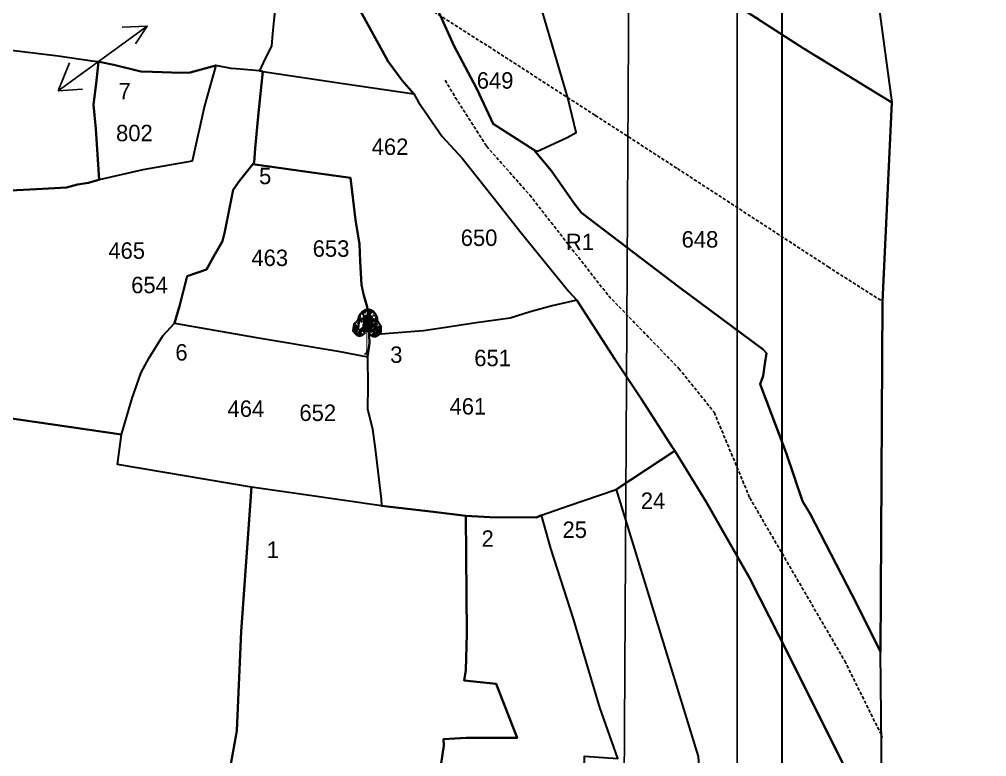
# Model space of a CAD drawing. Header units: millimetres. Extents: x -1419336 to 38707697, y -75591640 to 81.
# Drawn here: x 621.3 to 768.4, y -771.8 to -659.7 of the extents above; entities that cross this region are included whole.
import ezdxf

# ---------------------------------------------------------------- set-up
doc = ezdxf.new("R2010")
doc.units = ezdxf.units.MM
doc.linetypes.add('ACAD_ISO02W100', pattern=[15, 12, -3])
doc.linetypes.add('DASHED', pattern=[0.75, 0.5, -0.25])
for name, color, linetype in [('Legend', 250, 'Continuous'), ('Line_Marking_Adusting_Sheet', 1, 'Continuous'), ('Line_Road', 250, 'ACAD_ISO02W100'), ('Poly_Off', 7, 'Continuous'), ('Sym_Hatch', 1, 'Continuous'), ('Sym_Tree', 92, 'Continuous'), ('Text_Survey_No_Old', 5, 'Continuous')]:
    doc.layers.add(name, color=color, linetype=linetype)
for name, color, linetype, lineweight in [('Line_Vahivat', 250, 'ACAD_ISO02W100', 25), ('Poly_Survey_Bndry', 250, 'Continuous', 30), ('Poly_Village_Bndry', 250, 'Continuous', 30), ('Text_Survey_No', 250, 'Continuous', 0)]:
    doc.layers.add(name, color=color, linetype=linetype, lineweight=lineweight)
doc.layers.add('Text_Chalta_No', color=5, linetype='Continuous', lineweight=0, true_color=0x0000ff)
doc.styles.get("Standard").update_dxf_attribs({"font": 'SakalBharati.ttf'})

msp = doc.modelspace()

# ---------------------------------------------------------------- hatches: boundary and pattern name
at = {"layer": 'Sym_Hatch', "transparency": 33554687}
h = msp.add_hatch(dxfattribs=at)
h.set_pattern_fill('ANSI31', color=0, scale=0.25, style=0)
h.set_pattern_definition([(45, (-54.6, -1219.1), (-54.74, -1218.9), [])])
h.paths.add_polyline_path([(681.25, -671.08), (679.48, -669.04), (677.36, -666.13), (672.54, -657.4), (667.84, -648.83), (667.35, -647.88), (665.97, -647.02), (660.27, -648.17), (660.18, -655.02), (660.32, -656.35), (659.78, -661.89), (659.65, -663.81), (658.62, -665.79), (657.8, -667.58), (670.52, -669.5)])

# ---------------------------------------------------------------- linework, layer by layer
at = {"layer": 'Legend'}
msp.add_lwpolyline([(730.44, -509.04), (1795, -509.04), (1795, -1227.38), (730.44, -1227.38)], close=True, dxfattribs=at)
at = {"layer": 'Legend', "lineweight": 30}
msp.add_lwpolyline([(1673, -1220.54), (737.28, -1220.54), (737.28, -515.88), (1673, -515.88), (1788.16, -515.88), (1788.16, -559.54), (1788.16, -595.1), (1788.16, -612.68), (1788.16, -620.13), (1788.16, -632.33), (1788.16, -1082.31), (1788.16, -1143.69), (1788.16, -1184.92), (1788.16, -1220.54)], close=True, dxfattribs=at)
at = {"layer": 'Legend'}
for points in [[(627.21, -670.6), (640.74, -660.78), (636.92, -660.96)], [(640.74, -660.78), (638.97, -663.45)], [(627.21, -670.6), (628.91, -666.37)], [(627.21, -670.6), (630.9, -670.38)]]:
    msp.add_lwpolyline(points, dxfattribs=at)
at = {"layer": 'Line_Marking_Adusting_Sheet'}
msp.add_lwpolyline([(714.2, -609.63), (713.13, -793.67), (712.55, -914.87), (711.55, -1130.98)], dxfattribs=at)
at = {"layer": 'Line_Road', "linetype": 'DASHED'}
msp.add_lwpolyline([(686.03, -669), (687.58, -671.6), (692.34, -679.04), (698.89, -686.44), (710.9, -701.78), (721.58, -712.8), (726.94, -719.45), (732.35, -732.45), (746.79, -757.22), (752.55, -768.84)], dxfattribs=at)
at = {"layer": 'Line_Vahivat', "linetype": 'DASHED'}
msp.add_lwpolyline([(598.58, -608.82), (619.1, -620.46), (648.23, -636.3), (656.39, -641.02), (672.32, -651), (692.66, -663.88), (708.86, -674.34), (721.35, -682.42), (744.25, -697.33), (752.56, -702.63)], dxfattribs=at)
at = {"layer": 'Poly_Off'}
msp.add_lwpolyline([(753.95, -672.38), (747.1, -621.79), (711.52, -619.18)], dxfattribs=at)
at = {"layer": 'Poly_Survey_Bndry'}
for points in [[(685.31, -659.22), (687.33, -663.71), (690.84, -670.28), (693.35, -675.64), (699.52, -679.58), (700.09, -679.8), (704.58, -677.71), (705.97, -676.95), (704.68, -671.65), (700, -655.84), (696.81, -646.33), (691.81, -640.06), (690.53, -631.27), (683.35, -626.44), (671.73, -620), (656.27, -610.76), (649.53, -602.06), (654.58, -610.67), (660.67, -619.73), (664.29, -626.15), (671.48, -638.58), (678.38, -647.21), (680.6, -650)], [(711.52, -619.18), (747.1, -621.79), (753.95, -672.38), (740.61, -664.21), (715.18, -647.84), (710.49, -644.69), (710.34, -641.69), (710.41, -627.56), (710.39, -625.65), (710.97, -622.35)], [(633.33, -666.21), (633.67, -666.25), (635.66, -666.67), (639.74, -667.68), (641.53, -667.7), (645.88, -667.86), (647.27, -667.83), (651.14, -666.78), (649.45, -672.91), (647.56, -681.29), (640.08, -682.59), (633.41, -684.14), (632.9, -676.38), (632.57, -672.73), (633, -669.06)], [(706.06, -702.39), (702.33, -703.26), (698.95, -704.17), (695.92, -705.15), (690.77, -705.86), (686.79, -706.48), (682.75, -707.09), (677.53, -707.48), (674.48, -707.74), (674.43, -705.87), (674.19, -703.42), (673.68, -701.68), (673.3, -700.09), (673.12, -696.52), (672.99, -693.92), (672.38, -690.19), (671.65, -683.84), (665.07, -682.93), (656.77, -681.74), (656.97, -681.48), (657.12, -679.38), (657.65, -673.96), (658.31, -667.66), (670.52, -669.5), (681.25, -671.08), (681.99, -672.34), (685.6, -677.53), (688.64, -680.83), (693.26, -686.71), (697.61, -692.17), (704.84, -701.11)], [(674.48, -707.74), (674.43, -705.87), (674.19, -703.42), (673.68, -701.68), (673.3, -700.09), (673.12, -696.52), (672.99, -693.92), (672.38, -690.19), (671.65, -683.84), (665.07, -682.93), (656.77, -681.74), (654.78, -684.26), (653.78, -685.65), (652.55, -691.99), (652.16, -693.47), (650.81, -695.82), (649.74, -697.74), (646.82, -698.79), (645.63, -703.32), (644.87, -705.93), (657.06, -708.01), (669.77, -710.15), (674.25, -711.01), (674.51, -708.93)], [(674.48, -707.74), (674.51, -708.93), (674.25, -711.01), (674.3, -715.49), (674.21, -718.9), (674.98, -721.99), (675.38, -724.99), (676.29, -732.65), (676.37, -733.64), (684.25, -734.57), (689.18, -735.19), (692.85, -735.4), (699.93, -735.42), (700.69, -735.08), (704.72, -733.68), (712.03, -731.16), (720.94, -725.31), (720.48, -724.64), (715.89, -717.47), (711.84, -711.36), (706.06, -702.39), (702.33, -703.26), (698.95, -704.17), (695.92, -705.15), (690.77, -705.86), (686.79, -706.48), (682.75, -707.09), (677.53, -707.48)], [(644.87, -705.93), (657.06, -708.01), (669.77, -710.15), (674.25, -711.01), (674.3, -715.49), (674.21, -718.9), (674.98, -721.99), (675.38, -724.99), (676.29, -732.65), (676.37, -733.64), (664.39, -731.94), (656.58, -730.83), (636.19, -727.38), (636.81, -722.82), (638.45, -717.31), (639.79, -713.4), (641.02, -711.18), (643.08, -707.83)], [(720.94, -725.31), (712.03, -731.16), (724.53, -771.76), (726.11, -796.04), (739.63, -795.01), (742.99, -822.78), (744, -830.86), (745.1, -841.25), (748.1, -864.03), (750.74, -884.74), (752.53, -784.86), (741.23, -762.2), (736.82, -753.46), (732.31, -744.6), (725.73, -733.06)]]:
    msp.add_lwpolyline(points, close=True, dxfattribs=at)
for points in [[(699.52, -679.58), (700.09, -679.8), (704.58, -677.71), (705.97, -676.95), (704.68, -671.65), (700, -655.84), (696.81, -646.33), (691.81, -640.06), (690.53, -631.27)], [(681.25, -671.08), (679.48, -669.04), (677.36, -666.13), (672.54, -657.4), (667.84, -648.83), (666.81, -646.85), (660.27, -648.17)], [(660.27, -648.17), (660.18, -655.02), (660.32, -656.35), (659.78, -661.89), (659.65, -663.81), (658.62, -665.79), (657.8, -667.58)], [(715.18, -647.84), (740.61, -664.21), (753.95, -672.38), (752.56, -702.63), (752.21, -755.84), (748.66, -748.71), (741.53, -734.88), (740.35, -732.94), (737.88, -725.61), (735.67, -719.74), (733.93, -715.19), (734.38, -713.9), (734.64, -712.08), (734.92, -710.45), (734.4, -709.93), (721.63, -700.42), (706.76, -689.13), (705.71, -687.76), (702.14, -682.73), (699.52, -679.58), (700.09, -679.8), (704.58, -677.71), (705.97, -676.95), (704.68, -671.65), (700, -655.84)], [(660.32, -656.35), (659.78, -661.89), (659.65, -663.81), (658.62, -665.79), (657.8, -667.58), (654.25, -667.27), (653.51, -667.23), (651.14, -666.78), (647.27, -667.83), (645.88, -667.86), (641.53, -667.7), (639.74, -667.68), (635.66, -666.67), (633.67, -666.25), (633.33, -666.21), (632.34, -666.09), (627.18, -665.34), (620.09, -664.46)], [(672.54, -657.4), (677.36, -666.13), (679.48, -669.04), (681.25, -671.08), (681.99, -672.34), (685.6, -677.53), (688.64, -680.83), (693.26, -686.71), (697.61, -692.17), (704.84, -701.11), (706.06, -702.39), (711.84, -711.36), (715.89, -717.47), (720.48, -724.64), (720.94, -725.31), (725.73, -733.06), (732.31, -744.6), (736.82, -753.46), (741.23, -762.2), (752.53, -784.86), (752.21, -755.84), (748.66, -748.71), (741.53, -734.88), (740.35, -732.94), (737.88, -725.61), (735.67, -719.74), (733.93, -715.19), (734.38, -713.9), (734.64, -712.08), (734.92, -710.45), (734.4, -709.93), (721.63, -700.42), (706.76, -689.13), (705.71, -687.76), (702.14, -682.73), (699.52, -679.58), (693.35, -675.64), (690.84, -670.28), (687.33, -663.71), (685.31, -659.22)], [(685.31, -659.22), (687.33, -663.71), (690.84, -670.28), (693.35, -675.64), (699.52, -679.58)], [(633.33, -666.21), (632.34, -666.09), (627.18, -665.34), (620.09, -664.46), (610.04, -663.34), (598.03, -661.81), (594.58, -661.22), (594.47, -664.48), (582.53, -663.25), (571.88, -662.24)], [(619.89, -685.74), (623.91, -685.55), (628.48, -685.29), (630.12, -684.83), (631.79, -684.6), (633.17, -684.19), (633.41, -684.14), (632.9, -676.38), (632.57, -672.73), (633, -669.06), (633.33, -666.21), (632.34, -666.09), (627.18, -665.34), (620.09, -664.46)], [(633.33, -666.21), (633, -669.06), (632.57, -672.73), (632.9, -676.38), (633.41, -684.14)], [(651.14, -666.78), (647.27, -667.83), (645.88, -667.86), (641.53, -667.7), (639.74, -667.68), (635.66, -666.67), (633.67, -666.25), (633.33, -666.21)], [(615.87, -719.76), (636.81, -722.82), (638.45, -717.31), (639.79, -713.4), (641.02, -711.18), (643.08, -707.83), (644.87, -705.93), (645.63, -703.32), (646.82, -698.79), (649.74, -697.74), (650.81, -695.82), (652.16, -693.47), (652.55, -691.99), (653.78, -685.65), (654.78, -684.26), (656.77, -681.74), (656.97, -681.48), (657.12, -679.38), (657.65, -673.96), (658.31, -667.66), (657.8, -667.58), (654.25, -667.27), (653.51, -667.23), (651.14, -666.78), (649.45, -672.91), (647.56, -681.29), (640.08, -682.59), (633.41, -684.14), (633.17, -684.19), (631.79, -684.6), (630.12, -684.83), (628.48, -685.29), (623.91, -685.55), (619.89, -685.74)], [(651.14, -666.78), (649.45, -672.91), (647.56, -681.29), (640.08, -682.59), (633.41, -684.14)], [(657.8, -667.58), (654.25, -667.27), (653.51, -667.23), (651.14, -666.78)], [(658.31, -667.66), (657.65, -673.96), (657.12, -679.38), (656.97, -681.48), (656.77, -681.74)], [(657.8, -667.58), (658.31, -667.66)], [(658.31, -667.66), (670.52, -669.5)], [(670.52, -669.5), (681.25, -671.08)], [(681.25, -671.08), (681.99, -672.34), (685.6, -677.53), (688.64, -680.83), (693.26, -686.71), (697.61, -692.17), (704.84, -701.11), (706.06, -702.39)], [(699.52, -679.58), (702.14, -682.73), (705.71, -687.76), (706.76, -689.13), (721.63, -700.42), (734.4, -709.93), (734.92, -710.45), (734.64, -712.08), (734.38, -713.9), (733.93, -715.19), (735.67, -719.74), (737.88, -725.61), (740.35, -732.94), (741.53, -734.88), (748.66, -748.71), (752.21, -755.84)], [(656.77, -681.74), (654.78, -684.26), (653.78, -685.65), (652.55, -691.99), (652.16, -693.47), (650.81, -695.82), (649.74, -697.74), (646.82, -698.79), (645.63, -703.32), (644.87, -705.93)], [(656.77, -681.74), (665.07, -682.93), (671.65, -683.84), (672.38, -690.19), (672.99, -693.92), (673.12, -696.52), (673.3, -700.09), (673.68, -701.68), (674.19, -703.42), (674.43, -705.87), (674.48, -707.74)], [(633.41, -684.14), (633.17, -684.19), (631.79, -684.6), (630.12, -684.83), (628.48, -685.29), (623.91, -685.55), (619.89, -685.74), (617.59, -685.64), (617.59, -694.58), (617.47, -698.35), (616.67, -703.39), (616.06, -709.08)], [(706.06, -702.39), (702.33, -703.26), (698.95, -704.17), (695.92, -705.15), (690.77, -705.86), (686.79, -706.48), (682.75, -707.09), (677.53, -707.48), (674.48, -707.74)], [(706.06, -702.39), (711.84, -711.36), (715.89, -717.47), (720.48, -724.64), (720.94, -725.31)], [(636.81, -722.82), (638.45, -717.31), (639.79, -713.4), (641.02, -711.18), (643.08, -707.83), (644.87, -705.93)], [(644.87, -705.93), (657.06, -708.01), (669.77, -710.15), (674.25, -711.01)], [(674.48, -707.74), (674.51, -708.93), (674.25, -711.01)], [(674.25, -711.01), (674.3, -715.49), (674.21, -718.9), (674.98, -721.99), (675.38, -724.99), (676.29, -732.65), (676.37, -733.64)], [(636.81, -722.82), (615.87, -719.76), (614.62, -719.58)], [(653.13, -774.59), (654.34, -767.85), (654.99, -752.77), (656.58, -730.83), (636.19, -727.38), (636.81, -722.82), (615.87, -719.76)], [(656.58, -730.83), (636.19, -727.38), (636.81, -722.82)], [(712.03, -731.16), (720.94, -725.31)], [(720.94, -725.31), (725.73, -733.06), (732.31, -744.6), (736.82, -753.46), (741.23, -762.2), (752.53, -784.86)], [(653.13, -774.59), (654.34, -767.85), (654.99, -752.77), (656.58, -730.83)], [(685.44, -772.8), (685.84, -770.06), (685.8, -769.11), (689.24, -768.91), (696.96, -768.9), (693.81, -760.72), (688.91, -760.22), (689.16, -758.61), (689.32, -753.13), (689.18, -735.19), (684.25, -734.57), (676.37, -733.64), (664.39, -731.94), (656.58, -730.83), (654.99, -752.77), (654.34, -767.85), (653.13, -774.59)], [(676.37, -733.64), (664.39, -731.94), (656.58, -730.83)], [(700.69, -735.08), (704.72, -733.68), (712.03, -731.16)], [(712.03, -731.16), (724.53, -771.76), (726.11, -796.04)], [(676.37, -733.64), (684.25, -734.57), (689.18, -735.19)], [(689.18, -735.19), (689.32, -753.13), (689.16, -758.61), (688.91, -760.22), (693.81, -760.72), (696.96, -768.9), (689.24, -768.91), (685.8, -769.11), (685.84, -770.06), (685.44, -772.8), (685.33, -775.22), (684.96, -779.7), (684.54, -783.86), (684.2, -790), (684.06, -792.52), (683.74, -793.68), (683.63, -795.89), (706.35, -796.35)], [(700.69, -735.08), (699.93, -735.42), (692.85, -735.4), (689.18, -735.19)], [(706.35, -796.35), (706.98, -781.35), (707.2, -771.68), (712.29, -772.07), (709.56, -764.3), (707.71, -758.17), (705.55, -750.83), (702.09, -740.16), (700.69, -735.08)]]:
    msp.add_lwpolyline(points, dxfattribs=at)
at = {"layer": 'Poly_Survey_Bndry', "linetype": 'DASHED'}
msp.add_lwpolyline([(753.95, -672.38), (740.61, -664.21), (715.18, -647.84), (710.49, -644.69)], dxfattribs=at)
at = {"layer": 'Poly_Village_Bndry'}
for points in [[(752.21, -755.84), (752.56, -702.63), (753.95, -672.38)], [(752.53, -784.86), (752.21, -755.84)]]:
    msp.add_lwpolyline(points, dxfattribs=at)
at = {"layer": 'Sym_Tree'}
for p, q in [((674.37, -703.81), (674.14, -703.83)), ((673.78, -710.58), (674.43, -710.58))]:
    msp.add_line(p, q, dxfattribs=at)
at = {"layer": 'Sym_Tree', "color": 82, "const_width": 0.8}
for points in [[(673.82, -707.27), (673.92, -704.66)], [(673.91, -707.28), (674.01, -704.68)], [(674.26, -706.9), (674.36, -704.29)], [(674.59, -707.33), (674.69, -704.73)], [(673.16, -706.67), (673.5, -707.15)], [(673.68, -706.78), (674.02, -707.27)], [(675.5, -706.9), (675.01, -707.23)], [(675.12, -706.69), (675.47, -707.17)]]:
    msp.add_lwpolyline(points, dxfattribs=at)
at = {"layer": 'Sym_Tree', "color": 34}
msp.add_lwpolyline([(674.14, -710.58, 0.48, 0.16, 0), (674.14, -709.92, 0.16, 0.16, 0), (674.14, -707.25, 0.16, 0.16, 0)], format="xyseb", dxfattribs=at)
at = {"layer": 'Sym_Tree', "color": 82}
msp.add_open_spline([(673.92, -707.36), (673.77, -707.52), (673.54, -707.77), (673.1, -707.88), (672.71, -707.85), (672.37, -707.52), (671.9, -707.12), (672.11, -706.52), (672.12, -705.92), (672.81, -705.58), (672.83, -704.76), (673.35, -704.23), (673.76, -703.87), (674.04, -703.84), (674.14, -703.83)], degree=3, knots=[0, 0, 0, 0, 0.357151, 0.545743, 0.741494, 0.970117, 1.319935, 1.641608, 1.935314, 2.250626, 2.755061, 3.137005, 3.457298, 3.618487, 3.618487, 3.618487, 3.618487], dxfattribs=at)
at = {"layer": 'Sym_Tree', "color": 82, "start_tangent": (674.141573, -710.578678), "end_tangent": (674.141573, -710.578678)}
msp.add_spline([(674.37, -707.36), (674.81, -707.84), (675.13, -707.96), (675.48, -707.96), (675.84, -707.76), (676.29, -707.32), (676.3, -706.74), (676.24, -706.21), (675.89, -705.77), (675.67, -704.89), (675.31, -704.3), (674.88, -703.92), (674.37, -703.81)], degree=3, dxfattribs=at)
at = {"layer": 'Sym_Tree', "color": 82}
for points in [[(673.13, -704.44), (672.97, -704.72), (672.89, -705), (672.83, -705.26)], [(673.25, -704.84), (673.1, -704.51), (672.97, -704.72), (672.91, -704.95)], [(674.15, -703.83), (673.43, -704.17), (673.13, -704.44), (672.97, -704.72)], [(673.04, -704.74), (673.01, -704.73), (673.29, -704.34), (673.43, -704.17)], [(673.19, -705.12), (673.25, -704.84), (673.25, -704.84), (673.1, -704.51)], [(673.23, -704.44), (673.19, -704.4), (673.12, -704.54), (673.14, -704.59)], [(673.12, -704.54), (673.14, -704.59), (673.17, -704.49), (673.23, -704.44)], [(673.29, -704.34), (673.43, -704.17), (673.13, -704.44), (673.29, -704.34)], [(673.13, -704.44), (673.29, -704.34), (673.23, -704.44), (673.19, -704.4)], [(673.25, -704.84), (673.14, -704.59), (673.21, -704.44), (673.54, -704.23)], [(673.22, -704.52), (673.15, -704.54), (673.14, -704.59), (673.22, -704.52)], [(673.14, -704.59), (673.22, -704.52), (673.99, -704.87), (674.27, -704.98)], [(673.22, -704.52), (673.21, -704.47), (673.22, -704.52), (673.15, -704.54)], [(673.17, -704.49), (673.23, -704.44), (674.15, -703.83), (673.95, -703.86)], [(673.21, -704.44), (673.54, -704.23), (673.57, -704.7), (673.22, -704.52)], [(673.47, -704.28), (673.54, -704.23), (673.22, -704.52), (673.21, -704.47)], [(673.57, -704.7), (673.22, -704.52), (673.23, -704.61), (673.57, -704.7)], [(673.23, -704.61), (673.57, -704.7), (673.54, -704.23), (674.27, -703.94)], [(673.51, -704.21), (673.32, -704.33), (673.23, -704.44), (673.51, -704.21)], [(673.54, -704.23), (673.32, -704.33), (673.26, -704.48), (673.31, -704.51)], [(673.26, -704.48), (673.31, -704.51), (673.47, -704.28), (673.54, -704.23)], [(673.54, -704.23), (674.27, -703.94), (673.54, -704.23), (673.32, -704.33)], [(673.43, -704.17), (673.73, -704.03), (673.51, -704.21), (673.32, -704.33)], [(673.73, -704.03), (673.76, -703.92), (673.58, -704.04), (673.43, -704.17)], [(673.58, -704.04), (673.43, -704.17), (673.73, -704.03), (673.61, -704.04)], [(673.73, -704.03), (673.61, -704.04), (673.43, -704.17), (673.73, -704.03)], [(674.6, -703.83), (674.01, -704.22), (673.55, -704.23), (674.15, -703.83)], [(673.55, -704.23), (674.15, -703.83), (674.35, -703.83), (674.23, -703.98)], [(674.15, -703.83), (673.95, -703.86), (673.76, -703.92), (673.58, -704.04)], [(673.76, -703.92), (673.58, -704.04), (673.86, -703.9), (673.95, -703.86)], [(673.91, -703.89), (673.86, -703.9), (673.58, -704.04), (673.73, -704.03)], [(673.91, -703.89), (673.73, -704.03), (673.74, -703.97), (673.58, -704.04)], [(673.58, -704.04), (673.73, -704.03), (673.84, -703.92), (673.86, -703.9)], [(673.74, -703.97), (673.58, -704.04), (673.73, -704.03), (673.76, -703.92)], [(673.68, -704.44), (673.96, -704.21), (674.6, -703.83), (674.77, -704.72)], [(674, -704.28), (674.01, -704.22), (673.68, -704.44), (673.96, -704.21)], [(673.84, -703.92), (673.84, -703.92), (673.91, -703.89), (673.73, -704.03)], [(673.84, -703.92), (673.86, -703.9), (673.75, -703.93), (673.73, -704.03)], [(673.75, -703.93), (673.73, -704.03), (673.86, -703.9), (673.82, -703.92)], [(673.86, -703.9), (673.95, -703.86), (673.75, -703.93), (673.95, -703.86)], [(673.75, -703.93), (673.95, -703.86), (673.91, -703.89), (673.86, -703.9)], [(673.86, -703.9), (673.82, -703.92), (673.84, -703.92)], [(674.6, -703.83), (674.77, -704.72), (674.03, -704.7), (674, -704.23)], [(674.97, -703.97), (674.79, -703.88), (674, -704.24), (674, -704.28)], [(674, -704.24), (674, -704.28), (674.01, -704.22)], [(674.01, -704.22), (674.01, -704.22), (674, -704.28), (674.01, -704.22)], [(674.03, -704.7), (674, -704.23), (674.77, -704.72), (674.03, -704.7)], [(674.15, -703.83), (674.37, -703.81), (674.6, -703.83), (674.01, -704.22)], [(674.35, -703.83), (674.23, -703.98), (674.08, -704.02), (674.19, -703.91)], [(674.08, -704.02), (674.1, -703.96), (674.19, -703.91), (674.14, -703.83)], [(674.08, -704.02), (674.19, -703.91), (674.23, -703.98), (674.08, -704.02)], [(674.23, -703.98), (674.08, -704.02), (674.1, -703.96), (674.19, -703.91)], [(674.19, -703.91), (674.14, -703.83), (674.35, -703.83), (674.19, -703.91)], [(674.35, -703.83), (674.19, -703.91), (674.37, -703.81), (674.6, -703.83)], [(675.43, -704.55), (675.18, -704.29), (674.6, -703.83), (674.32, -704.69)], [(674.6, -703.83), (674.32, -704.69), (675.06, -704.76), (675.14, -704.31)], [(675.06, -704.76), (675.14, -704.31), (674.32, -704.69), (675.06, -704.76)], [(674.42, -703.93), (674.34, -703.88), (674.53, -703.98), (674.34, -703.88)], [(674.53, -703.98), (674.34, -703.88), (674.37, -703.92), (674.42, -703.93)], [(674.37, -703.81), (674.6, -703.83), (674.87, -703.93), (674.79, -703.88)], [(674.42, -703.94), (674.46, -703.96), (674.44, -703.96)], [(675.41, -704.72), (675.06, -704.76), (675.14, -704.31), (674.46, -703.92)], [(675.14, -704.31), (674.46, -703.92), (675.15, -704.31), (675.36, -704.43)], [(674.6, -703.83), (675.26, -704.26), (675.53, -704.56), (675.65, -704.86)], [(675.49, -704.61), (675.43, -704.55), (674.6, -703.83), (674.79, -703.88)], [(674.6, -703.83), (674.79, -703.88), (674.98, -703.97), (675.13, -704.11)], [(674.98, -703.97), (675.13, -704.11), (674.87, -703.93), (674.79, -703.88)], [(674.83, -703.92), (674.87, -703.93), (675.13, -704.11), (674.99, -704.09)], [(674.89, -703.96), (674.89, -703.96), (674.83, -703.92), (674.99, -704.09)], [(674.83, -703.92), (674.99, -704.09), (674.99, -704.02), (675.13, -704.11)], [(675.13, -704.11), (674.99, -704.09), (674.89, -703.95), (674.88, -703.94)], [(674.89, -703.95), (674.88, -703.94), (674.98, -703.98), (674.99, -704.09)], [(674.98, -703.98), (674.99, -704.09), (674.88, -703.94), (674.91, -703.96)], [(674.99, -704.02), (675.13, -704.11), (674.99, -704.09), (674.97, -703.97)], [(674.99, -704.09), (674.97, -703.97), (675.13, -704.11), (675.26, -704.26)], [(675.13, -704.11), (675.26, -704.26), (674.99, -704.09), (675.1, -704.1)], [(674.99, -704.09), (675.1, -704.1), (675.26, -704.26), (674.99, -704.09)], [(675.26, -704.26), (674.99, -704.09), (675.18, -704.29), (675.36, -704.43)], [(675.45, -704.55), (675.14, -704.31), (675.06, -704.76), (675.43, -704.63)], [(675.36, -704.94), (675.5, -704.71), (675.45, -704.55), (675.14, -704.31)], [(675.39, -704.58), (675.34, -704.61), (675.21, -704.36), (675.14, -704.31)], [(675.21, -704.36), (675.14, -704.31), (675.43, -704.63), (675.44, -704.58)], [(675.15, -704.31), (675.36, -704.43), (675.39, -704.58), (675.34, -704.61)], [(675.18, -704.29), (675.36, -704.43), (675.43, -704.55), (675.18, -704.29)], [(675.58, -704.87), (675.62, -704.87), (675.38, -704.45), (675.26, -704.26)], [(675.38, -704.45), (675.26, -704.26), (675.53, -704.56), (675.38, -704.45)], [(675.53, -704.56), (675.38, -704.45), (675.43, -704.55), (675.47, -704.52)], [(675.43, -704.55), (675.47, -704.52), (675.53, -704.67), (675.5, -704.71)], [(675.53, -704.67), (675.5, -704.71), (675.49, -704.61), (675.43, -704.55)], [(672.23, -705.96), (672.16, -706.08), (672.13, -706.24), (672.11, -706.34)], [(672.41, -705.96), (672.43, -706.56), (672.11, -706.32), (672.43, -706.56)], [(672.47, -705.88), (672.4, -705.89), (672.23, -705.96), (672.16, -706.08)], [(672.39, -705.99), (672.3, -705.97), (672.19, -706.06), (672.16, -706.27)], [(672.27, -706.03), (672.3, -705.97), (672.19, -706.06), (672.23, -705.96)], [(672.19, -706.06), (672.23, -705.96), (672.25, -706.21), (672.25, -706.14)], [(672.33, -705.98), (672.91, -705.79), (672.23, -705.95), (672.3, -705.89)], [(672.23, -705.95), (672.3, -705.89), (672.34, -705.85), (672.4, -705.79)], [(672.38, -706.03), (672.25, -706.14), (672.45, -706), (672.41, -705.96)], [(672.25, -706.14), (672.27, -706.03), (672.39, -705.99)], [(672.29, -706.41), (672.48, -706.05), (672.38, -706.03), (672.25, -706.14)], [(672.39, -705.99), (672.39, -705.99), (672.27, -706.03), (672.3, -705.97)], [(672.4, -705.8), (672.34, -705.85), (672.3, -705.89), (672.38, -705.88)], [(672.3, -705.89), (672.38, -705.88), (672.4, -705.89), (672.47, -705.88)], [(672.43, -705.98), (672.49, -705.94), (672.39, -705.99), (672.3, -705.97)], [(672.45, -706), (672.41, -705.96), (672.33, -705.98), (672.91, -705.79)], [(672.34, -705.85), (672.4, -705.79), (672.46, -705.74), (672.49, -705.86)], [(672.46, -705.74), (672.49, -705.86), (672.4, -705.89), (672.34, -705.85)], [(672.4, -705.89), (672.34, -705.85), (672.4, -705.79), (672.42, -705.85)], [(672.34, -705.85), (672.4, -705.85), (672.4, -705.8), (672.34, -705.85)], [(672.4, -705.85), (672.4, -705.85), (672.34, -705.85), (672.4, -705.85)], [(672.43, -705.81), (672.38, -705.88), (672.59, -705.64)], [(672.49, -705.86), (672.4, -705.85), (672.43, -705.81), (672.38, -705.88)], [(672.4, -705.79), (672.42, -705.85), (672.4, -705.8), (672.43, -705.81)], [(672.4, -705.8), (672.43, -705.81), (672.4, -705.85)], [(672.4, -705.89), (672.47, -705.88), (672.49, -705.86), (672.4, -705.85)], [(672.47, -705.88), (672.47, -705.88), (672.47, -705.88), (672.4, -705.89)], [(672.6, -706.13), (672.5, -705.93), (672.41, -705.96), (672.43, -706.56)], [(672.5, -705.93), (672.5, -706.04), (672.41, -705.96), (672.5, -705.93)], [(672.41, -705.96), (672.5, -705.93), (672.49, -706.03), (672.41, -705.99)], [(672.49, -706.03), (672.41, -705.99), (672.49, -706.03), (672.5, -705.94)], [(673.09, -705.71), (672.97, -706.9), (672.43, -706.56), (672.71, -705.98)], [(672.97, -706.9), (672.43, -706.56), (672.47, -705.88), (672.71, -705.83)], [(672.49, -706.03), (672.5, -705.94), (672.43, -705.98), (672.49, -705.94)], [(672.43, -706.56), (672.71, -705.98), (672.67, -706.8), (672.67, -707.12)], [(672.46, -705.74), (672.47, -705.77), (672.59, -705.64), (672.73, -705.55)], [(672.59, -705.64), (672.59, -705.64), (672.46, -705.74), (672.47, -705.77)], [(672.73, -705.7), (672.73, -705.55), (672.47, -705.88)], [(672.59, -705.64), (672.73, -705.55), (672.47, -705.88), (672.47, -705.77)], [(672.47, -705.88), (672.47, -705.77), (672.54, -705.85), (672.73, -705.55)], [(672.47, -705.88), (672.71, -705.83), (672.89, -705.68), (672.71, -705.83)], [(672.47, -705.88), (672.47, -705.88), (672.47, -705.88)], [(672.47, -705.88), (672.47, -705.88), (672.47, -705.88)], [(672.48, -706.05), (672.54, -706.01), (672.5, -705.93), (672.5, -706.04)], [(672.48, -706.05), (672.6, -706.13), (672.48, -706.05), (672.54, -706.01)], [(672.7, -705.86), (672.71, -705.98), (672.6, -706.13), (672.5, -705.93)], [(672.54, -705.85), (672.73, -705.55), (672.73, -705.7), (672.84, -705.7)], [(672.73, -705.76), (672.73, -705.7), (672.54, -705.85), (672.72, -705.76)], [(672.54, -705.85), (672.72, -705.76), (672.73, -705.7), (672.55, -705.82)], [(672.73, -705.7), (672.55, -705.82), (672.72, -705.76), (672.73, -705.7)], [(672.59, -705.64), (672.73, -705.55), (672.83, -705.26), (672.79, -705.26)], [(672.72, -705.46), (672.72, -705.45), (672.59, -705.64), (672.73, -705.55)], [(672.71, -705.98), (672.7, -705.86), (672.62, -706.17), (672.6, -706.13)], [(672.66, -706.26), (672.7, -706.2), (672.71, -705.98), (672.7, -705.86)], [(672.76, -706.14), (672.71, -705.98), (672.71, -705.98), (672.7, -705.86)], [(672.71, -705.98), (672.7, -705.86), (672.7, -705.86), (672.8, -705.87)], [(672.7, -705.86), (672.8, -705.87), (672.7, -705.86), (672.71, -705.98)], [(672.89, -705.68), (672.71, -705.83), (672.71, -705.98), (672.71, -705.83)], [(673.09, -705.71), (672.89, -705.68), (672.76, -706.14), (672.71, -705.98)], [(672.71, -705.98), (672.71, -705.83), (672.73, -705.7)], [(672.75, -705.59), (672.73, -705.55), (672.72, -705.46), (672.72, -705.45)], [(672.72, -705.76), (672.73, -705.7), (672.75, -705.59), (672.73, -705.55)], [(673.03, -705.05), (672.83, -705.26), (672.89, -705.68), (672.73, -705.7)], [(672.73, -705.52), (672.75, -705.59), (672.83, -705.26), (672.88, -705.44)], [(672.77, -705.35), (672.74, -705.4), (672.73, -705.52), (672.75, -705.59)], [(672.73, -705.7), (672.73, -705.7), (672.73, -705.7), (672.73, -705.55)], [(672.89, -705.68), (672.73, -705.7), (673.17, -705.72), (673.65, -705.72)], [(672.73, -705.7), (672.73, -705.7), (672.73, -705.7)], [(672.73, -705.7), (672.84, -705.7), (672.73, -705.76), (672.73, -705.7)], [(672.74, -705.47), (672.75, -705.59), (672.91, -705.01), (672.93, -704.94)], [(672.83, -705.26), (672.79, -705.26), (672.77, -705.35), (672.74, -705.4)], [(672.77, -705.35), (672.83, -705.26), (672.74, -705.47), (672.75, -705.59)], [(672.83, -705.26), (672.88, -705.44), (672.77, -705.35), (672.83, -705.26)], [(672.86, -705.09), (672.79, -705.26), (673.04, -704.74), (673.01, -704.73)], [(672.91, -704.86), (672.86, -705.01), (672.86, -705.09), (672.79, -705.26)], [(672.89, -705), (672.91, -704.95), (672.79, -705.26), (672.82, -705.26)], [(672.85, -705.18), (672.79, -705.26), (672.86, -705.01), (672.91, -705.01)], [(672.84, -705.2), (672.87, -705.11), (672.85, -705.18), (672.79, -705.26)], [(672.79, -705.26), (672.82, -705.26), (672.85, -705.19), (672.85, -705.18)], [(673.25, -704.84), (673.01, -704.73), (673.03, -705.05), (672.83, -705.26)], [(672.89, -705), (672.83, -705.26), (673.19, -705.12), (673.25, -704.84)], [(672.88, -705.02), (672.91, -704.86), (672.84, -705.2), (672.87, -705.11)], [(672.85, -705.19), (672.85, -705.18), (672.87, -705.11), (672.91, -704.95)], [(672.86, -705.01), (672.91, -705.01), (672.91, -704.86), (672.86, -705.01)], [(672.91, -704.85), (672.97, -704.72), (672.88, -705.02), (672.91, -704.86)], [(672.91, -705.01), (672.93, -704.94), (672.89, -705), (672.91, -704.95)], [(672.89, -705.68), (673.42, -705.63), (673.03, -705.05), (673.28, -705.42)], [(673.03, -705.05), (673.28, -705.42), (673.42, -705.63), (672.89, -705.68)], [(673.49, -705.28), (673.42, -705.63), (672.89, -705.68), (673.42, -705.63)], [(673.42, -705.63), (672.89, -705.68), (673.17, -705.72)], [(673.09, -705.71), (673.36, -705.88), (673.09, -705.71), (672.89, -705.68)], [(672.97, -704.72), (672.91, -704.95), (673.03, -705.05), (673.25, -704.84)], [(672.91, -704.95), (672.95, -704.8), (672.97, -704.72), (672.95, -704.8)], [(672.97, -704.72), (672.95, -704.8), (672.91, -704.85), (672.97, -704.72)], [(672.91, -704.85), (672.91, -704.85), (672.91, -704.95), (672.95, -704.8)], [(673.03, -705.05), (673.25, -704.84), (673.25, -704.84), (673.01, -704.73)], [(673.55, -705.08), (673.91, -705.08), (673.49, -705.28), (673.03, -705.05)], [(673.49, -705.28), (673.03, -705.05), (673.49, -705.28), (673.42, -705.63)], [(673.36, -705.88), (673.4, -705.72), (673.09, -705.71), (673.36, -705.88)], [(673.17, -705.72), (673.65, -705.72), (674.2, -705.36), (674.3, -705)], [(673.17, -705.72), (673.17, -705.72), (673.36, -705.88), (673.4, -705.72)], [(674.75, -706.46), (673.67, -706.5), (673.54, -705.71), (673.42, -706.9)], [(673.55, -705.08), (673.49, -705.28), (673.49, -705.28), (673.55, -705.08)], [(673.99, -704.87), (674.27, -704.98), (673.55, -705.08), (673.91, -705.08)], [(674.77, -704.72), (674.03, -704.7), (673.71, -704.84), (673.59, -704.59)], [(673.95, -705.28), (674.01, -705.08), (674.75, -706.46), (673.67, -706.5)], [(674.77, -704.72), (674.03, -704.7), (674.01, -705.08), (673.95, -705.28)], [(674.65, -705.36), (674.75, -705), (674.77, -704.72), (674.03, -704.7)], [(675.06, -705.35), (675.03, -705.14), (674.12, -706.42), (675.18, -706.6)], [(674.12, -706.42), (675.18, -706.6), (675.41, -705.83), (675.37, -707.03)], [(674.36, -705.34), (674.3, -704.97), (674.32, -704.69), (675.06, -704.76)], [(675.32, -705.83), (674.85, -705.77), (674.36, -705.34), (674.3, -704.97)], [(674.32, -704.69), (675.06, -704.76), (675.03, -705.14), (675.06, -705.35)], [(674.32, -704.69), (675.06, -704.76), (675.36, -704.94), (675.5, -704.71)], [(675.5, -704.71), (675.43, -704.63), (674.62, -704.88), (674.33, -704.96)], [(674.62, -704.88), (674.33, -704.96), (675.03, -705.14), (674.67, -705.1)], [(674.87, -705.83), (674.87, -705.83), (674.66, -705.96), (674.65, -705.8)], [(675.03, -705.14), (674.67, -705.1), (675.06, -705.35), (675.55, -705.19)], [(675.61, -705.82), (675.76, -705.86), (675.32, -705.83), (674.85, -705.77)], [(675.03, -705.14), (675.06, -705.35), (675.06, -705.35), (675.03, -705.14)], [(675.06, -704.76), (675.43, -704.63), (675.41, -704.72), (675.06, -704.76)], [(675.06, -705.35), (675.55, -705.19), (675.06, -705.35), (675.09, -705.71)], [(675.06, -705.35), (675.09, -705.71), (675.61, -705.82), (675.09, -705.71)], [(675.61, -705.82), (675.09, -705.71), (675.55, -705.19), (675.26, -705.52)], [(675.55, -705.19), (675.26, -705.52), (675.09, -705.71), (675.61, -705.82)], [(675.09, -705.71), (675.61, -705.82), (675.32, -705.83)], [(675.12, -705.96), (675.1, -705.8), (675.41, -705.83), (675.12, -705.96)], [(675.41, -705.83), (675.12, -705.96), (675.41, -705.83), (675.61, -705.82)], [(675.2, -704.86), (675.21, -704.94), (675.24, -705), (675.2, -704.86)], [(675.38, -705.23), (675.36, -704.94), (675.36, -704.94), (675.55, -704.63)], [(675.36, -704.94), (675.55, -704.63), (675.65, -704.86), (675.68, -705.1)], [(675.65, -704.86), (675.68, -705.1), (675.55, -705.19), (675.36, -704.94)], [(675.55, -705.19), (675.36, -704.94), (675.36, -704.94), (675.62, -704.87)], [(675.36, -704.94), (675.62, -704.87), (675.55, -705.19), (675.72, -705.41)], [(675.7, -705.15), (675.72, -705.41), (675.38, -705.23), (675.36, -704.94)], [(675.41, -705.83), (675.37, -707.03), (675.95, -706.76), (675.75, -706.14)], [(675.37, -707.03), (675.95, -706.76), (676, -706.08), (675.76, -706)], [(675.41, -705.83), (675.61, -705.82), (675.68, -706.29), (675.75, -706.14)], [(675.43, -704.63), (675.44, -704.58), (675.43, -704.63), (675.5, -704.66)], [(675.43, -704.63), (675.5, -704.66), (675.5, -704.71), (675.43, -704.63)], [(675.53, -704.56), (675.65, -704.86), (675.7, -705.15), (675.72, -705.41)], [(675.55, -705.19), (675.72, -705.41), (675.61, -705.82), (675.76, -705.86)], [(676, -706.19), (676.05, -706.17), (676.12, -706.2), (675.57, -705.93)], [(676.12, -706.2), (675.57, -705.93), (676.22, -706.18), (676.17, -706.11)], [(675.72, -705.24), (675.76, -705.42), (675.58, -704.87), (675.62, -704.87)], [(676, -706.08), (675.76, -706), (675.61, -705.82), (675.76, -706)], [(675.61, -705.82), (675.76, -706), (675.75, -706.14), (675.76, -706)], [(675.68, -705.1), (675.67, -704.94), (675.65, -704.86), (675.67, -704.94)], [(675.7, -705), (675.65, -704.86), (675.7, -705.18), (675.69, -705.01)], [(675.78, -705.69), (675.75, -705.75), (675.72, -705.41), (675.65, -705.59)], [(675.72, -705.41), (675.65, -705.59), (675.77, -705.51), (675.72, -705.41)], [(675.94, -706.04), (675.79, -705.72), (675.76, -705.86), (675.65, -705.85)], [(675.76, -705.86), (675.65, -705.85), (675.76, -705.92), (675.76, -705.86)], [(675.78, -705.64), (675.75, -705.75), (675.67, -705.15), (675.66, -705.09)], [(675.67, -705.15), (675.66, -705.09), (675.7, -705.15), (675.68, -705.1)], [(675.69, -705), (675.7, -705), (675.68, -705.1), (675.67, -704.94)], [(675.72, -705.17), (675.67, -705.15), (675.69, -705.01), (675.72, -705.17)], [(675.71, -705.33), (675.76, -705.42), (675.72, -705.17), (675.67, -705.15)], [(675.75, -706.14), (675.77, -706.03), (675.77, -706.03), (675.67, -706.03)], [(675.77, -706.03), (675.67, -706.03), (675.77, -706.03), (675.75, -706.14)], [(675.71, -705.26), (675.68, -705.1), (675.69, -705), (675.7, -705)], [(675.7, -705.15), (675.68, -705.1), (675.76, -705.42), (675.73, -705.41)], [(675.72, -705.35), (675.71, -705.33), (675.71, -705.26), (675.68, -705.1)], [(675.7, -705.18), (675.69, -705.01), (675.72, -705.36), (675.71, -705.26)], [(675.69, -705.01), (675.72, -705.17), (675.72, -705.24), (675.76, -705.42)], [(675.72, -705.36), (675.71, -705.26), (675.71, -705.33), (675.76, -705.42)], [(675.76, -705.42), (675.73, -705.41), (675.72, -705.35), (675.71, -705.33)], [(675.92, -705.82), (675.79, -705.72), (675.72, -705.41), (675.76, -705.42)], [(675.72, -705.41), (675.76, -705.42), (675.77, -705.51), (675.79, -705.57)], [(675.77, -705.51), (675.72, -705.41), (675.78, -705.64), (675.75, -705.75)], [(675.77, -705.51), (675.79, -705.57), (675.78, -705.69), (675.75, -705.75)], [(675.75, -705.75), (675.79, -705.72), (675.81, -705.63), (675.81, -705.62)], [(675.76, -705.93), (675.76, -705.86), (675.75, -705.75), (675.79, -705.72)], [(675.75, -706.14), (675.76, -706), (675.76, -705.86)], [(675.76, -705.86), (675.76, -705.86), (675.76, -705.86), (675.79, -705.72)], [(675.76, -705.86), (675.79, -705.72), (676, -706.08)], [(675.76, -705.86), (675.76, -705.86), (675.76, -705.86)], [(675.76, -705.92), (675.76, -705.86), (675.94, -706.04), (675.76, -705.93)], [(675.94, -706.04), (675.76, -705.93), (675.76, -705.86), (675.93, -706.01)], [(675.76, -705.86), (675.93, -706.01), (675.76, -705.93), (675.76, -705.86)], [(675.81, -705.63), (675.81, -705.62), (675.92, -705.82), (675.79, -705.72)], [(676.02, -705.94), (676.01, -705.97), (675.92, -705.82), (675.79, -705.72)], [(675.92, -705.82), (675.79, -705.72), (676, -706.08), (676.01, -705.97)], [(676, -706.08), (676.01, -705.97), (675.94, -706.04), (675.79, -705.72)], [(676.04, -706.02), (676.09, -706.08), (675.92, -705.82)], [(675.92, -705.82), (675.92, -705.82), (676.02, -705.94), (676.01, -705.97)], [(676.13, -706.07), (676.08, -706), (676.02, -705.94), (675.98, -706.05)], [(676.02, -705.94), (675.98, -706.05), (676.07, -706.1), (676.13, -706.07)], [(675.98, -706.05), (676.07, -706.06), (676.04, -706.02), (676.09, -706.08)], [(676.08, -706), (676.06, -706.06), (676.08, -706), (676.04, -706.02)], [(676.08, -706), (676.04, -706.02), (676.07, -706.06)], [(676.07, -706.1), (676.13, -706.07), (676.08, -706), (676.06, -706.06)], [(676.13, -706.07), (676.07, -706.06), (676.08, -706), (676.13, -706.07)], [(676.22, -706.18), (676.17, -706.11), (676.13, -706.07), (676.08, -706)], [(676.08, -706), (676.13, -706.07), (676.17, -706.11), (676.09, -706.08)], [(672.27, -706.13), (672.11, -706.34), (672.01, -706.93), (672.84, -707)], [(672.07, -706.74), (672.01, -706.93), (672.11, -706.34), (672.04, -706.74)], [(672.07, -706.74), (672.07, -706.74), (672.07, -706.74), (672.01, -706.93)], [(672.01, -706.93), (672.84, -707), (672.81, -707.84), (672.63, -707.75)], [(672.14, -707.31), (672.04, -707.12), (672.01, -706.93), (672.65, -707.66)], [(672.01, -706.93), (672.65, -707.66), (672.64, -707.7), (672.43, -707.54)], [(672.49, -707.52), (672.43, -707.54), (672.01, -706.93), (672.49, -707.52)], [(672.01, -706.93), (672.49, -707.52), (672.49, -707.52), (672.04, -707.12)], [(672.17, -707.33), (672.04, -707.12), (672.04, -707.13), (672.01, -706.93)], [(672.04, -707.13), (672.01, -706.93), (672.04, -707.12), (672.09, -707.17)], [(672.04, -707.12), (672.09, -707.17), (672.11, -706.34), (672.18, -706.4)], [(672.11, -706.34), (672.04, -706.74), (672.18, -706.4), (672.19, -706.38)], [(672.81, -707.84), (672.63, -707.75), (672.14, -707.31), (672.04, -707.12)], [(672.49, -707.52), (672.04, -707.12), (672.17, -707.33), (672.04, -707.12)], [(672.11, -706.34), (672.18, -706.4), (672.07, -706.74)], [(672.13, -706.24), (672.11, -706.34), (672.29, -706.41), (672.48, -706.05)], [(672.11, -706.32), (672.43, -706.56), (672.6, -706.13), (672.48, -706.05)], [(672.23, -706.16), (672.23, -706.16), (672.27, -706.13), (672.11, -706.34)], [(672.17, -706.19), (672.14, -706.21), (672.13, -706.24), (672.22, -706.14)], [(672.13, -706.24), (672.22, -706.14), (672.22, -706.14)], [(672.23, -706.16), (672.14, -706.21), (672.2, -706.18), (672.19, -706.06)], [(672.2, -706.18), (672.19, -706.06), (672.17, -706.19), (672.14, -706.21)], [(672.16, -706.27), (672.16, -706.27), (672.23, -706.16), (672.14, -706.21)], [(672.19, -706.06), (672.16, -706.27), (672.25, -706.14), (672.27, -706.03)], [(672.25, -706.21), (672.25, -706.14), (672.16, -706.27)], [(672.22, -706.44), (672.25, -706.37), (672.17, -707.33), (672.32, -707.42)], [(672.17, -707.33), (672.32, -707.42), (672.63, -707.75), (672.42, -707.56)], [(672.21, -706.32), (672.59, -706.23), (672.22, -706.28), (672.18, -706.4)], [(672.22, -706.28), (672.18, -706.4), (672.22, -706.6), (672.3, -706.46)], [(672.18, -706.4), (672.19, -706.38), (672.84, -707), (672.68, -706.86)], [(672.3, -706.46), (672.31, -706.52), (672.21, -706.32), (672.59, -706.23)], [(672.22, -706.14), (672.22, -706.14), (672.23, -706.16)], [(672.22, -706.6), (672.3, -706.46), (672.22, -706.44), (672.25, -706.37)], [(672.43, -706.56), (672.43, -706.56), (672.35, -706.77), (672.29, -706.41)], [(672.35, -706.77), (672.29, -706.41), (672.68, -706.86), (672.42, -706.6)], [(672.45, -706.58), (672.31, -706.52), (672.3, -706.46), (672.31, -706.52)], [(672.42, -706.6), (672.49, -706.63), (672.45, -706.58), (672.31, -706.52)], [(672.49, -707.6), (672.54, -707.45), (672.32, -707.42), (672.49, -707.52)], [(672.32, -707.42), (672.49, -707.52), (672.65, -707.66), (672.57, -707.61)], [(672.43, -707.54), (672.49, -707.52), (672.36, -707.48), (672.4, -707.54)], [(672.36, -707.48), (672.4, -707.54), (672.4, -707.54), (672.64, -707.7)], [(672.4, -707.54), (672.64, -707.7), (672.49, -707.6), (672.54, -707.45)], [(672.56, -706.22), (672.47, -706.18), (672.56, -706.22), (672.42, -706.17)], [(672.56, -706.22), (672.42, -706.17), (672.56, -706.22), (672.43, -706.56)], [(672.74, -706.42), (672.51, -706.64), (672.42, -706.6), (672.49, -706.63)], [(672.68, -706.86), (672.42, -706.6), (672.43, -706.56), (672.68, -706.72)], [(672.56, -706.22), (672.43, -706.56), (672.48, -706.05), (672.6, -706.13)], [(672.6, -706.13), (672.66, -706.26), (672.43, -706.56), (672.59, -706.23)], [(672.43, -706.56), (672.59, -706.23), (672.56, -706.22), (672.47, -706.18)], [(672.84, -707), (672.68, -706.86), (672.95, -706.42), (672.43, -706.56)], [(672.95, -706.42), (672.43, -706.56), (672.43, -706.56)], [(672.43, -706.56), (672.43, -706.56), (672.74, -706.42), (672.51, -706.64)], [(672.43, -706.56), (672.68, -706.72), (672.43, -706.56), (672.59, -706.54)], [(672.43, -706.56), (672.59, -706.54), (672.43, -706.56)], [(672.97, -706.9), (672.67, -706.8), (672.97, -706.9), (672.43, -706.56)], [(672.6, -706.13), (672.48, -706.05), (672.6, -706.13), (672.47, -706.18)], [(672.6, -706.13), (672.47, -706.18), (672.6, -706.13), (672.66, -706.26)], [(672.62, -706.17), (672.6, -706.13), (672.76, -706.14), (672.7, -706.2)], [(672.7, -706.34), (672.79, -706.4), (672.66, -706.26), (672.7, -706.2)], [(673.6, -707.67), (673.92, -707.36), (672.97, -706.9), (672.66, -707.63)], [(672.97, -706.9), (672.66, -707.63), (673.44, -707.46), (673, -707.84)], [(672.67, -706.8), (672.67, -707.12), (672.67, -707.12), (672.95, -707.14)], [(672.67, -707.12), (672.95, -707.14), (672.97, -706.9), (672.67, -706.8)], [(672.76, -706.14), (672.7, -706.2), (672.97, -706.9), (672.81, -706.92)], [(672.74, -706.42), (672.7, -706.34), (672.7, -706.2), (672.79, -706.4)], [(672.7, -706.2), (672.79, -706.4), (672.7, -706.2), (672.79, -706.4)], [(672.7, -706.2), (672.79, -706.4), (672.84, -706.2), (672.7, -706.2)], [(672.84, -706.2), (672.7, -706.2), (672.7, -706.34), (672.79, -706.4)], [(672.97, -706.9), (672.81, -706.92), (672.74, -706.42), (672.7, -706.34)], [(673.44, -707.46), (673, -707.84), (673.58, -707.64), (673.44, -707.46)], [(673.58, -707.64), (673.44, -707.46), (673.48, -707.72), (673.03, -707.85)], [(673.23, -707.83), (673.42, -707.77), (673.6, -707.67), (673.92, -707.36)], [(674.39, -707.35), (674.36, -707.32), (674.57, -707.44), (674.56, -707.39)], [(674.65, -707.71), (674.37, -707.36), (675.37, -707.03), (675.59, -707.79)], [(675, -707.92), (674.81, -707.83), (674.65, -707.71), (674.37, -707.36)], [(674.4, -707.35), (674.4, -707.35), (674.57, -707.44), (674.39, -707.35)], [(675.37, -707.03), (675.59, -707.79), (674.84, -707.52), (675.23, -707.95)], [(675.32, -707.7), (675.82, -707.37), (675.65, -707.56), (675.82, -707.37)], [(675.68, -706.96), (675.64, -707.28), (675.64, -707.28), (675.36, -707.27)], [(675.64, -707.28), (675.36, -707.27), (675.37, -707.03), (675.68, -706.96)], [(675.68, -706.29), (675.73, -706.37), (675.37, -707.03), (675.53, -707.06)], [(675.37, -707.03), (675.53, -707.06), (675.67, -706.58), (675.71, -706.51)], [(675.37, -707.03), (675.68, -706.96), (675.37, -707.03), (675.95, -706.76)], [(676.32, -707.18), (675.49, -707.14), (675.42, -707.98), (675.6, -707.91)], [(675.42, -707.98), (675.6, -707.91), (676.14, -707.53), (676.27, -707.37)], [(675.49, -707.14), (675.67, -707.02), (675.45, -706.55), (675.95, -706.76)], [(675.45, -706.55), (675.95, -706.76), (675.95, -706.76)], [(676.17, -706.35), (676.3, -706.58), (676.32, -707.18), (675.49, -707.14)], [(676.22, -706.63), (676.21, -706.61), (675.49, -707.14), (675.67, -707.02)], [(675.73, -706.37), (675.62, -706.55), (675.59, -706.34), (675.73, -706.37)], [(675.59, -706.34), (675.73, -706.37), (675.71, -706.51), (675.62, -706.55)], [(676.14, -707.53), (676.27, -707.37), (676.32, -707.18), (675.59, -707.82)], [(676.32, -707.18), (675.59, -707.82), (675.6, -707.87), (675.82, -707.73)], [(675.67, -706.58), (675.71, -706.51), (675.73, -706.37), (675.62, -706.55)], [(675.73, -706.37), (675.62, -706.55), (675.73, -706.37), (675.62, -706.55)], [(675.71, -706.51), (675.62, -706.55), (675.76, -706.43), (675.73, -706.37)], [(675.95, -706.76), (675.75, -706.14), (675.68, -706.96), (675.64, -707.28)], [(675.95, -706.76), (675.95, -706.76), (675.67, -706.58), (675.86, -706.83)], [(675.67, -706.58), (675.86, -706.83), (675.96, -706.8), (675.88, -706.82)], [(676, -706.98), (676.11, -706.63), (675.67, -707.02), (675.96, -706.8)], [(675.67, -707.02), (675.96, -706.8), (675.95, -706.76), (675.68, -706.88)], [(675.68, -706.29), (675.75, -706.14), (675.75, -706.14), (675.77, -706.03)], [(675.82, -706.35), (675.84, -706.31), (675.68, -706.29), (675.73, -706.37)], [(675.95, -706.76), (675.68, -706.88), (675.95, -706.76), (675.79, -706.72)], [(675.76, -706.43), (675.73, -706.37), (675.75, -706.14), (675.77, -706.03)], [(675.75, -706.14), (675.77, -706.03), (675.82, -706.35), (675.84, -706.31)], [(675.77, -706.03), (675.75, -706.14), (675.84, -706.31), (675.97, -706.13)], [(675.84, -706.31), (675.96, -706.38), (675.84, -706.31), (675.76, -706.43)], [(675.84, -706.31), (675.76, -706.43), (675.95, -706.76), (675.84, -706.41)], [(675.77, -707.7), (675.82, -707.73), (676.32, -707.18), (675.77, -707.7)], [(676.32, -707.18), (675.77, -707.7), (675.77, -707.7), (676.27, -707.37)], [(675.95, -706.76), (675.79, -706.72), (675.95, -706.76)], [(675.84, -706.31), (675.97, -706.13), (676.05, -706.17), (675.95, -706.76)], [(675.96, -706.25), (675.84, -706.31), (675.96, -706.25), (675.92, -706.2)], [(676.3, -706.56), (675.95, -706.76), (675.84, -706.31), (675.97, -706.25)], [(675.84, -706.31), (675.97, -706.25), (675.84, -706.31), (675.96, -706.38)], [(675.87, -706.41), (675.95, -706.76), (675.96, -706.25), (675.84, -706.31)], [(675.95, -706.76), (675.84, -706.41), (675.87, -706.41), (675.96, -706.38)], [(676.1, -706.68), (676.08, -706.73), (676.2, -706.55), (675.84, -706.41)], [(676.2, -706.55), (675.84, -706.41), (676.19, -706.5), (676.22, -706.63)], [(675.87, -706.41), (675.96, -706.38), (675.87, -706.41), (676.01, -706.37)], [(675.87, -706.41), (676.01, -706.37), (675.87, -706.41), (675.95, -706.76)], [(675.96, -706.8), (675.88, -706.82), (675.93, -706.78), (676.08, -706.73)], [(675.96, -706.25), (675.92, -706.2), (675.97, -706.13), (675.95, -706.24)], [(675.93, -706.78), (676.08, -706.73), (676.1, -706.68), (676.08, -706.73)], [(675.97, -706.13), (675.95, -706.24), (676.05, -706.17), (675.97, -706.12)], [(676.05, -706.17), (675.95, -706.76), (676.3, -706.56), (675.95, -706.76)], [(675.95, -706.76), (675.95, -706.76), (676, -706.98), (676.11, -706.63)], [(676.05, -706.17), (675.97, -706.12), (675.96, -706.23), (676.04, -706.2)], [(675.96, -706.23), (675.97, -706.14), (676.03, -706.18), (675.98, -706.13)], [(675.96, -706.23), (676.04, -706.2), (675.96, -706.23), (675.97, -706.14)], [(676.18, -706.66), (676.15, -706.59), (676.11, -707.56), (675.96, -707.62)], [(676.11, -706.63), (675.97, -706.25), (676.07, -706.23), (676.19, -706.36)], [(676.29, -706.47), (676.3, -706.58), (676.11, -706.63), (675.97, -706.25)], [(676.07, -706.1), (676, -706.08), (675.98, -706.05), (676.07, -706.06)], [(676.03, -706.18), (675.98, -706.13), (676.07, -706.2), (676.16, -706.19)], [(676, -706.08), (676, -706.08), (676, -706.08)], [(676, -706.08), (676, -706.08), (676, -706.08)], [(676, -706.08), (676, -706.08), (676, -706.08), (676.07, -706.1)], [(676, -706.08), (676.07, -706.1), (676.23, -706.18), (676.28, -706.32)], [(676.17, -706.11), (676.09, -706.08), (676.07, -706.1), (676, -706.08)], [(676.07, -706.23), (676.19, -706.36), (676, -706.19), (676.05, -706.17)], [(676.07, -706.06), (676.07, -706.06), (676.13, -706.07), (676.07, -706.06)], [(676.07, -706.2), (676.16, -706.19), (676.25, -706.29), (676.26, -706.5)], [(676.07, -706.2), (676.07, -706.2), (676.18, -706.25), (676.16, -706.19)], [(676.19, -706.36), (676.18, -706.25), (676.07, -706.2)], [(676.19, -706.5), (676.22, -706.63), (676.16, -706.82), (676.1, -706.68)], [(676.16, -706.82), (676.1, -706.68), (676.18, -706.66), (676.15, -706.59)], [(676.11, -707.56), (676.27, -707.37), (676.26, -707.37), (676.32, -707.18)], [(676.18, -706.25), (676.16, -706.19), (676.25, -706.29), (676.23, -706.18)], [(676.2, -706.39), (676.2, -706.39), (676.17, -706.35), (676.3, -706.58)], [(676.25, -706.29), (676.23, -706.18), (676.18, -706.43), (676.19, -706.36)], [(676.25, -706.29), (676.26, -706.5), (676.19, -706.36), (676.18, -706.25)], [(676.18, -706.43), (676.19, -706.36), (676.26, -706.5)], [(676.2, -706.39), (676.29, -706.45), (676.23, -706.41), (676.25, -706.29)], [(676.22, -706.36), (676.22, -706.36), (676.2, -706.39)], [(676.26, -706.5), (676.26, -706.5), (676.2, -706.39), (676.29, -706.45)], [(676.27, -707.36), (676.21, -707.41), (676.3, -706.58), (676.22, -706.63)], [(676.3, -706.58), (676.32, -706.99), (676.22, -706.63), (676.21, -706.61)], [(676.26, -707.37), (676.32, -707.18), (676.27, -707.36), (676.21, -707.41)], [(676.26, -706.43), (676.29, -706.45), (676.29, -706.48), (676.22, -706.36)], [(676.29, -706.48), (676.22, -706.36), (676.22, -706.36)], [(676.3, -706.58), (676.22, -706.63), (676.28, -706.99)], [(676.23, -706.18), (676.28, -706.32), (676.29, -706.47), (676.3, -706.58)], [(676.23, -706.41), (676.25, -706.29), (676.26, -706.43), (676.29, -706.45)], [(676.28, -706.99), (676.32, -707.18), (676.3, -706.58), (676.32, -706.99)], [(676.28, -706.99), (676.28, -706.99), (676.28, -706.99), (676.32, -707.18)], [(672.64, -707.7), (672.42, -707.56), (672.4, -707.54), (672.49, -707.52)], [(672.4, -707.54), (672.49, -707.52), (672.81, -707.84), (673.03, -707.85)], [(672.63, -707.75), (672.42, -707.56), (672.43, -707.54), (672.49, -707.52)], [(672.6, -707.62), (672.61, -707.64), (672.64, -707.7), (672.42, -707.56)], [(672.64, -707.7), (672.43, -707.54), (672.49, -707.52), (672.43, -707.54)], [(672.49, -707.52), (672.43, -707.54), (672.49, -707.52), (672.43, -707.54)], [(672.65, -707.66), (672.57, -707.61), (672.64, -707.7), (672.7, -707.65)], [(672.64, -707.7), (672.7, -707.65), (672.6, -707.62), (672.61, -707.64)], [(672.81, -707.84), (673.03, -707.85), (673.23, -707.83), (673.42, -707.77)], [(673.1, -707.85), (673.03, -707.85), (672.81, -707.84), (673.02, -707.85)], [(673.42, -707.77), (673.32, -707.79), (673.05, -707.84), (672.99, -707.77)], [(673.05, -707.84), (672.99, -707.77), (673, -707.84), (673.1, -707.84)], [(673, -707.84), (673.1, -707.84), (673.42, -707.77), (673.48, -707.72)], [(673.24, -707.83), (673.24, -707.84), (673.02, -707.86), (673, -707.84)], [(673.02, -707.86), (673, -707.84), (673.14, -707.84), (673.23, -707.83)], [(673.48, -707.72), (673.03, -707.85), (673.42, -707.77), (673.32, -707.79)], [(673.48, -707.72), (673.23, -707.83), (673.12, -707.83), (673.03, -707.85)], [(673.12, -707.83), (673.03, -707.85), (673.42, -707.77), (673.48, -707.72)], [(673.23, -707.84), (673.14, -707.84), (673.1, -707.85), (673.03, -707.85)], [(673.14, -707.84), (673.23, -707.83), (673.23, -707.84), (673.14, -707.84)], [(673.42, -707.77), (673.48, -707.72), (673.48, -707.72), (673.23, -707.83)], [(673.24, -707.84), (673.43, -707.77), (673.5, -707.73), (673.48, -707.72)], [(673.43, -707.77), (673.46, -707.75), (673.24, -707.84), (673.25, -707.79)], [(673.42, -707.77), (673.42, -707.77), (673.24, -707.84), (673.43, -707.77)], [(673.24, -707.84), (673.25, -707.79), (673.24, -707.83), (673.24, -707.84)], [(673.42, -707.77), (673.48, -707.72), (673.59, -707.68), (673.5, -707.73)], [(673.59, -707.68), (673.48, -707.72), (673.42, -707.77)], [(673.42, -707.77), (673.42, -707.77), (673.42, -707.77)], [(673.5, -707.73), (673.5, -707.73), (673.43, -707.77), (673.46, -707.75)], [(673.59, -707.68), (673.5, -707.73), (673.59, -707.68), (673.48, -707.72)], [(674.36, -707.83), (674.36, -707.83), (674.36, -707.83)], [(674.81, -707.83), (674.76, -707.77), (674.66, -707.71), (674.74, -707.78)], [(674.66, -707.71), (674.74, -707.78), (674.66, -707.71), (674.76, -707.77)], [(674.66, -707.71), (674.76, -707.77), (674.81, -707.83)], [(674.84, -707.52), (675.23, -707.95), (674.67, -707.68), (674.84, -707.52)], [(674.67, -707.68), (674.84, -707.52), (674.76, -707.77), (675.19, -707.96)], [(674.99, -707.92), (674.8, -707.83), (674.74, -707.78), (674.76, -707.77)], [(674.74, -707.78), (674.74, -707.78), (674.8, -707.83), (674.78, -707.8)], [(674.76, -707.77), (675.19, -707.96), (674.81, -707.83), (674.92, -707.87)], [(675.23, -707.95), (675.13, -707.94), (674.81, -707.83), (674.76, -707.77)], [(674.81, -707.83), (674.76, -707.77), (674.76, -707.77), (675, -707.92)], [(674.76, -707.77), (675, -707.92), (675.1, -707.93), (675.19, -707.96)], [(675.1, -707.93), (675.19, -707.96), (674.81, -707.83), (674.76, -707.77)], [(675.42, -707.98), (675.19, -707.96), (675, -707.92), (674.81, -707.83)], [(674.81, -707.83), (674.92, -707.87), (675.18, -707.94), (675.24, -707.88)], [(674.98, -707.91), (674.99, -707.92), (675.2, -707.97), (675.23, -707.95)], [(675.2, -707.97), (675.23, -707.95), (675.09, -707.94), (675, -707.92)], [(675.14, -707.82), (675.23, -707.78), (675.14, -707.87), (675.1, -707.8)], [(675.14, -707.87), (675.1, -707.8), (675.2, -707.79), (675.18, -707.8)], [(675.12, -707.95), (675.19, -707.96), (675.42, -707.98), (675.21, -707.97)], [(675.18, -707.94), (675.24, -707.88), (675.23, -707.95), (675.13, -707.94)], [(675.5, -707.62), (675.32, -707.7), (675.14, -707.82), (675.23, -707.78)], [(675.4, -707.73), (675.14, -707.87), (675.3, -707.78), (675.28, -707.63)], [(675.45, -707.68), (675.4, -707.73), (675.4, -707.73), (675.14, -707.87)], [(675.14, -707.87), (675.38, -707.75), (675.4, -707.73), (675.32, -707.7)], [(675.14, -707.87), (675.37, -707.73), (675.32, -707.7), (675.37, -707.73)], [(675.2, -707.79), (675.18, -707.8), (675.14, -707.87), (675.38, -707.75)], [(675.65, -707.56), (675.5, -707.62), (675.15, -707.91), (675.38, -707.75)], [(675.15, -707.91), (675.38, -707.75), (675.37, -707.73), (675.32, -707.7)], [(675.85, -707.73), (675.77, -707.7), (675.42, -707.98), (675.19, -707.96)], [(675.3, -707.78), (675.28, -707.63), (675.5, -707.62), (675.32, -707.7)], [(675.37, -707.73), (675.32, -707.7), (675.45, -707.68), (675.4, -707.73)], [(675.32, -707.7), (675.37, -707.73), (675.32, -707.7), (675.37, -707.73)]]:
    msp.add_solid(points, dxfattribs=at)
at = {"layer": 'Sym_Tree'}
for points in [[(674.1, -703.96), (674.19, -703.91), (674.08, -704.02), (674.1, -703.96)], [(674.87, -703.93), (674.79, -703.88), (674.97, -703.97), (674.88, -703.94)], [(674.87, -703.93), (674.88, -703.94), (674.97, -703.97), (674.79, -703.88)], [(674.97, -703.97), (674.88, -703.94), (674.87, -703.93), (674.84, -703.93)], [(674.87, -703.93), (674.84, -703.93), (674.87, -703.93), (674.88, -703.94)]]:
    msp.add_solid(points, dxfattribs=at)

# ---------------------------------------------------------------- texts
at = {"layer": 'Text_Chalta_No', "linetype": 'DASHED'}
for s, p in [('7', (636.37, -671.92)), ('5', (657.74, -684.79)), ('6', (645.01, -711.59)), ('3', (677.68, -711.94)), ('24', (715.78, -734.14)), ('25', (703.88, -738.54)), ('2', (691.57, -739.89)), ('1', (658.9, -741.58))]:
    msp.add_text(s, height=2.5, dxfattribs=at).set_placement(p)
at = {"layer": 'Text_Survey_No', "linetype": 'DASHED'}
for s, p in [('649', (690.84, -670.28)), ('802', (635.99, -678.27)), ('650', (688.4, -694.18)), ('R1', (704.39, -694.81)), ('648', (721.99, -694.42)), ('653', (665.89, -695.82)), ('654', (638.29, -701.36)), ('651', (690.46, -712.45)), ('652', (663.87, -720.77))]:
    msp.add_text(s, height=2.5, dxfattribs=at).set_placement(p)
at = {"layer": 'Text_Survey_No_Old', "linetype": 'DASHED'}
for s, p in [('462', (674.86, -680.35)), ('465', (634.82, -696.13)), ('463', (656.57, -697.23)), ('464', (652.94, -720.15)), ('461', (686.7, -719.79))]:
    msp.add_text(s, height=2.5, dxfattribs=at).set_placement(p)

doc.saveas('drawing.dxf')
